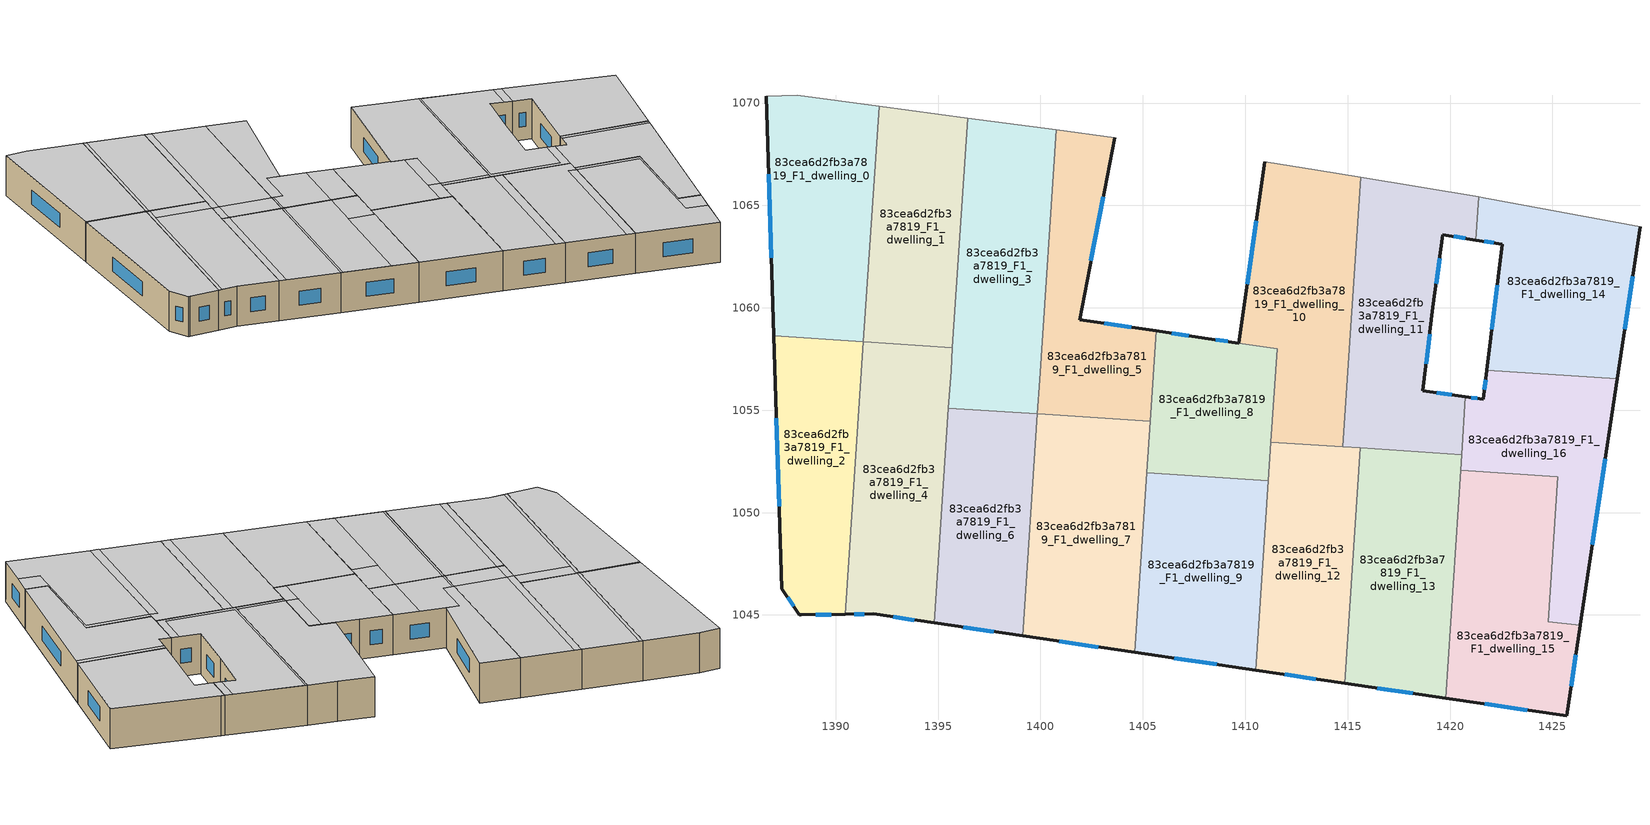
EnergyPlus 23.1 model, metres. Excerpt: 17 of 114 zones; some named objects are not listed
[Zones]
83cea6d2fb3a7819_F1_dwelling_0
 floor to 83cea6d2fb3a7819_F0_dwelling_0 (EU_floor_Construction): 1392.12,1069.85 1391.36,1058.34 1386.98,1058.63 1386.6,1070.34 1388.13,1070.39 z3
 wall outside (EU_wall_Construction): 1386.6,1070.34 1386.98,1058.63 z3:6
 wall adiabatic (EU_wall_Construction): 1392.12,1069.85 1388.13,1070.39 1386.6,1070.34 z3:6
 wall to 83cea6d2fb3a7819_F1_dwelling_1 (EU_wall_Construction): 1391.36,1058.34 1392.12,1069.85 z3:6
 wall to 83cea6d2fb3a7819_F1_dwelling_2 (EU_wall_Construction): 1386.98,1058.63 1391.35,1058.34 z3:6
 window (EU_Window_Construction): 1386.72,1066.53 1386.86,1062.44 z3.98:5.02
 ceiling to 83cea6d2fb3a7819_F2_dwelling_0 (EU_floor_Construction): 1391.36,1058.34 1392.12,1069.85 1388.13,1070.39 1386.6,1070.34 1386.98,1058.63 z6
83cea6d2fb3a7819_F1_dwelling_1
 floor to 83cea6d2fb3a7819_F0_dwelling_1 (EU_floor_Construction): 1396.45,1069.27 1395.7,1058.05 1391.36,1058.34 1392.12,1069.85 z3
 wall adiabatic (EU_wall_Construction): 1396.45,1069.27 1392.12,1069.85 z3:6
 wall to 83cea6d2fb3a7819_F1_dwelling_3 (EU_wall_Construction): 1395.7,1058.06 1396.45,1069.27 z3:6
 wall to 83cea6d2fb3a7819_F1_dwelling_4 (EU_wall_Construction): 1391.36,1058.34 1395.7,1058.05 z3:6
 ceiling to 83cea6d2fb3a7819_F2_dwelling_1 (EU_floor_Construction): 1395.7,1058.05 1396.45,1069.27 1392.39,1069.82 1391.62,1058.32 z6
 ceiling to 83cea6d2fb3a7819_F2_dwelling_0 (EU_floor_Construction): 1391.63,1058.32 1392.39,1069.82 1392.12,1069.85 1391.36,1058.34 z6
83cea6d2fb3a7819_F1_dwelling_10
 floor to 83cea6d2fb3a7819_F0_dwelling_10 (EU_floor_Construction): 1415.64,1066.38 1414.77,1053.21 1411.26,1053.44 1411.56,1058.01 1409.68,1058.28 1410.96,1067.14 1413.55,1066.73 z3
 wall outside (EU_wall_Construction): 1410.96,1067.14 1409.68,1058.28 z3:6
 wall adiabatic (EU_wall_Construction): 1415.64,1066.38 1413.55,1066.73 1410.96,1067.14 z3:6
 wall to 83cea6d2fb3a7819_F1_dwelling_11 (EU_wall_Construction): 1414.77,1053.21 1415.64,1066.38 z3:6
 wall to 83cea6d2fb3a7819_F1_dwelling_8 (EU_wall_Construction): 1409.68,1058.28 1411.56,1058.01 1411.26,1053.44 z3:6
 wall to 83cea6d2fb3a7819_F1_dwelling_12 (EU_wall_Construction): 1411.26,1053.44 1414.77,1053.21 z3:6
 window (EU_Window_Construction): 1410.54,1064.26 1410.1,1061.16 z3.98:5.02
 ceiling to 83cea6d2fb3a7819_F2_dwelling_9 (EU_floor_Construction): 1414.79,1053.55 1415.64,1066.38 1413.55,1066.73 1413.5,1066.74 1410.96,1067.14 1409.68,1058.28 1411.56,1058.01 1411.28,1053.78 z6
 ceiling to 83cea6d2fb3a7819_F2_dwelling_11 (EU_floor_Construction): 1414.77,1053.21 1414.79,1053.54 1411.28,1053.78 1411.26,1053.44 z6
83cea6d2fb3a7819_F1_dwelling_11
 floor to 83cea6d2fb3a7819_F0_dwelling_11 (EU_floor_Construction): 1421.4,1065.42 1421.26,1063.31 1419.66,1063.57 1419.17,1060.03 1418.68,1055.95 1420.76,1055.66 1420.57,1052.83 1414.77,1053.21 1415.64,1066.38 z3
 wall outside (EU_wall_Construction): 1420.76,1055.66 1418.68,1055.95 1419.17,1060.03 1419.66,1063.57 1421.26,1063.31 z3:6
 wall to 83cea6d2fb3a7819_F1_dwelling_14 (EU_wall_Construction): 1421.26,1063.31 1421.4,1065.42 z3:6
 wall adiabatic (EU_wall_Construction): 1421.4,1065.42 1415.64,1066.38 z3:6
 wall to 83cea6d2fb3a7819_F1_dwelling_16 (EU_wall_Construction): 1420.57,1052.83 1420.76,1055.66 z3:6
 wall to 83cea6d2fb3a7819_F1_dwelling_13 (EU_wall_Construction): 1415.62,1053.16 1420.57,1052.83 z3:6
 wall to 83cea6d2fb3a7819_F1_dwelling_12 (EU_wall_Construction): 1414.76,1053.21 1415.61,1053.16 z3:6
 window (EU_Window_Construction): 1420.18,1063.48 1420.74,1063.39 / 1419.33,1061.18 1419.5,1062.42 / 1418.84,1057.28 1419.01,1058.7 / 1420.08,1055.75 1419.35,1055.85 z3.98:5.02
 ceiling to 83cea6d2fb3a7819_F2_dwelling_10 (EU_floor_Construction): 1419.99,1053.2 1420.16,1055.74 1418.68,1055.95 1419.17,1060.03 1419.66,1063.57 1420.67,1063.41 1420.81,1065.52 1415.8,1066.35 1414.96,1053.53 z6
 ceiling to 83cea6d2fb3a7819_F2_dwelling_13 (EU_floor_Construction): 1421.26,1063.31 1421.4,1065.42 1420.81,1065.52 1420.67,1063.41 z6
 ceiling adiabatic (EU_roof_Construction): 1420.57,1052.83 1420.76,1055.66 1420.16,1055.74 1419.99,1053.2 1414.96,1053.53 1415.8,1066.35 1415.64,1066.38 1414.77,1053.21 z6
83cea6d2fb3a7819_F1_dwelling_12
 floor to 83cea6d2fb3a7819_F0_dwelling_12 (EU_floor_Construction): 1415.61,1053.16 1414.85,1041.67 1410.52,1042.3 1411.26,1053.44 z3
 wall outside (EU_wall_Construction): 1410.52,1042.3 1414.85,1041.67 z3:6
 wall to 83cea6d2fb3a7819_F1_dwelling_13 (EU_wall_Construction): 1414.85,1041.67 1415.61,1053.16 z3:6
 wall to 83cea6d2fb3a7819_F1_dwelling_9 (EU_wall_Construction): 1411.13,1051.55 1410.52,1042.3 z3:6
 wall to 83cea6d2fb3a7819_F1_dwelling_8 (EU_wall_Construction): 1411.26,1053.44 1411.13,1051.55 z3:6
 window (EU_Window_Construction): 1411.93,1042.09 1413.44,1041.87 z3.98:5.02
 ceiling to 83cea6d2fb3a7819_F2_dwelling_11 (EU_floor_Construction): 1414.18,1041.76 1414.93,1053.2 1411.26,1053.44 1410.52,1042.3 z6
 ceiling to 83cea6d2fb3a7819_F2_dwelling_12 (EU_floor_Construction): 1414.85,1041.67 1415.61,1053.16 1414.93,1053.2 1414.18,1041.76 z6
83cea6d2fb3a7819_F1_dwelling_13
 floor to 83cea6d2fb3a7819_F0_dwelling_13 (EU_floor_Construction): 1420.57,1052.83 1419.78,1040.94 1414.85,1041.67 1415.61,1053.16 z3
 wall outside (EU_wall_Construction): 1414.85,1041.67 1419.78,1040.94 z3:6
 wall to 83cea6d2fb3a7819_F1_dwelling_15 (EU_wall_Construction): 1419.78,1040.94 1420.52,1052.07 z3:6
 wall to 83cea6d2fb3a7819_F1_dwelling_16 (EU_wall_Construction): 1420.52,1052.07 1420.57,1052.83 z3:6
 window (EU_Window_Construction): 1416.46,1041.43 1418.18,1041.18 z3.98:5.02
 ceiling to 83cea6d2fb3a7819_F2_dwelling_14 (EU_floor_Construction): 1419.78,1040.94 1420.5,1051.74 1419.9,1051.78 1419.19,1041.03 z6
 ceiling adiabatic (EU_roof_Construction): 1419.78,1040.94 1419.19,1041.03 1419.9,1051.78 1420.5,1051.74 1420.57,1052.83 1415.61,1053.16 1414.85,1041.67 z6
83cea6d2fb3a7819_F1_dwelling_14
 floor to 83cea6d2fb3a7819_F0_dwelling_14 (EU_floor_Construction): 1429.28,1063.95 1428.17,1056.54 1421.8,1056.96 1422.56,1063.1 1421.26,1063.31 1421.4,1065.42 1421.63,1065.38 z3
 wall outside (EU_wall_Construction): 1428.17,1056.54 1429.28,1063.95 / 1421.26,1063.31 1422.56,1063.1 1421.8,1056.96 z3:6
 wall adiabatic (EU_wall_Construction): 1429.28,1063.95 1421.63,1065.38 1421.4,1065.42 z3:6
 wall to 83cea6d2fb3a7819_F1_dwelling_16 (EU_wall_Construction): 1421.8,1056.96 1428.17,1056.54 z3:6
 window (EU_Window_Construction): 1428.53,1058.95 1428.92,1061.54 / 1422.31,1061.1 1422.04,1058.96 / 1421.68,1063.24 1422.14,1063.17 z3.98:5.02
 ceiling to 83cea6d2fb3a7819_F2_dwelling_13 (EU_floor_Construction): 1428.17,1056.54 1429.28,1063.95 1421.63,1065.38 1421.4,1065.42 1421.26,1063.31 1422.56,1063.1 1421.8,1056.96 z6
83cea6d2fb3a7819_F1_dwelling_15
 floor to 83cea6d2fb3a7819_F0_dwelling_15 (EU_floor_Construction): 1425.25,1051.75 1424.79,1044.68 1426.36,1044.51 1425.7,1040.07 1419.78,1040.94 1420.52,1052.07 z3
 wall outside (EU_wall_Construction): 1419.78,1040.94 1425.7,1040.07 1426.36,1044.51 z3:6
 wall to 83cea6d2fb3a7819_F1_dwelling_16 (EU_wall_Construction): 1426.36,1044.51 1424.79,1044.68 1425.25,1051.75 / 1425.25,1051.76 1420.52,1052.07 z3:6
 window (EU_Window_Construction): 1425.91,1041.51 1426.15,1043.07 / 1421.71,1040.66 1423.77,1040.35 z3.98:5.02
 ceiling to 83cea6d2fb3a7819_F2_dwelling_14 (EU_floor_Construction): 1425.7,1040.07 1426.11,1042.85 1424.54,1043.02 1425.09,1051.44 1420.5,1051.74 1419.78,1040.94 z6
 ceiling to 83cea6d2fb3a7819_F2_dwelling_15 (EU_floor_Construction): 1426.11,1042.85 1426.36,1044.51 1424.79,1044.68 1425.25,1051.75 1420.52,1052.07 1420.5,1051.74 1425.09,1051.44 1424.54,1043.02 z6
83cea6d2fb3a7819_F1_dwelling_16
 floor to 83cea6d2fb3a7819_F0_dwelling_16 (EU_floor_Construction): 1428.17,1056.54 1426.36,1044.51 1424.79,1044.68 1425.25,1051.75 1420.52,1052.07 1420.76,1055.66 1421.62,1055.54 1421.8,1056.96 z3
 wall outside (EU_wall_Construction): 1421.8,1056.96 1421.62,1055.54 1420.76,1055.66 / 1426.36,1044.52 1428.17,1056.54 z3:6
 window (EU_Window_Construction): 1421.34,1055.58 1421.04,1055.62 / 1421.74,1056.5 1421.68,1056 / 1426.95,1048.43 1427.58,1052.63 z3.98:5.02
 ceiling to 83cea6d2fb3a7819_F2_dwelling_15 (EU_floor_Construction): 1426.36,1044.51 1428.12,1056.21 1421.75,1056.63 1421.62,1055.54 1420.76,1055.66 1420.52,1052.07 1425.25,1051.75 1424.79,1044.68 z6
 ceiling to 83cea6d2fb3a7819_F2_dwelling_13 (EU_floor_Construction): 1428.12,1056.21 1428.17,1056.54 1421.8,1056.96 1421.75,1056.63 z6
83cea6d2fb3a7819_F1_dwelling_2
 floor to 83cea6d2fb3a7819_F0_dwelling_2 (EU_floor_Construction): 1391.35,1058.34 1390.48,1045.03 1388.32,1045 1388.22,1045 1387.38,1046.29 1386.98,1058.63 z3
 wall outside (EU_wall_Construction): 1386.98,1058.63 1387.38,1046.29 1388.22,1045 1388.32,1045 1390.48,1045.03 z3:6
 wall to 83cea6d2fb3a7819_F1_dwelling_4 (EU_wall_Construction): 1390.48,1045.03 1391.36,1058.34 z3:6
 window (EU_Window_Construction): 1389.02,1045.01 1389.78,1045.02 / 1387.65,1045.87 1387.95,1045.42 / 1387.11,1054.62 1387.25,1050.3 z3.98:5.02
 ceiling to 83cea6d2fb3a7819_F2_dwelling_2 (EU_floor_Construction): 1390.48,1045.03 1391.35,1058.27 1386.98,1058.56 1387.38,1046.29 1388.22,1045 z6
 ceiling to 83cea6d2fb3a7819_F2_dwelling_0 (EU_floor_Construction): 1391.35,1058.27 1391.35,1058.34 1386.98,1058.63 1386.98,1058.56 z6
83cea6d2fb3a7819_F1_dwelling_3
 floor to 83cea6d2fb3a7819_F0_dwelling_3 (EU_floor_Construction): 1400.77,1068.68 1399.85,1054.82 1395.51,1055.11 1395.64,1056.93 1395.7,1058.06 1396.45,1069.27 z3
 wall adiabatic (EU_wall_Construction): 1400.77,1068.68 1396.45,1069.27 z3:6
 wall to 83cea6d2fb3a7819_F1_dwelling_5 (EU_wall_Construction): 1399.96,1056.5 1400.77,1068.68 / 1399.85,1054.82 1399.96,1056.49 z3:6
 wall to 83cea6d2fb3a7819_F1_dwelling_6 (EU_wall_Construction): 1395.51,1055.11 1399.85,1054.82 z3:6
 wall to 83cea6d2fb3a7819_F1_dwelling_4 (EU_wall_Construction): 1395.7,1058.05 1395.64,1056.93 / 1395.63,1056.93 1395.51,1055.11 z3:6
 ceiling to 83cea6d2fb3a7819_F2_dwelling_3 (EU_floor_Construction): 1399.97,1056.61 1400.77,1068.68 1396.99,1069.2 1396.18,1056.86 z6
 ceiling to 83cea6d2fb3a7819_F2_dwelling_1 (EU_floor_Construction): 1396.17,1056.86 1396.99,1069.2 1396.45,1069.27 1395.7,1058.05 1395.64,1056.93 1395.63,1056.89 z6
 ceiling to 83cea6d2fb3a7819_F2_dwelling_5 (EU_floor_Construction): 1399.85,1054.82 1399.97,1056.61 1396.17,1056.86 1396.05,1055.07 z6
 ceiling to 83cea6d2fb3a7819_F2_dwelling_4 (EU_floor_Construction): 1396.05,1055.07 1396.16,1056.7 1396.17,1056.86 1395.63,1056.89 1395.52,1055.32 1395.51,1055.11 z6
83cea6d2fb3a7819_F1_dwelling_4
 floor to 83cea6d2fb3a7819_F0_dwelling_4 (EU_floor_Construction): 1395.71,1058.05 1395.63,1056.93 1394.81,1044.61 1391.84,1045.05 1390.48,1045.03 1391.36,1058.34 z3
 wall outside (EU_wall_Construction): 1390.48,1045.03 1391.84,1045.05 1394.81,1044.61 z3:6
 wall to 83cea6d2fb3a7819_F1_dwelling_6 (EU_wall_Construction): 1394.81,1044.61 1395.51,1055.11 z3:6
 window (EU_Window_Construction): 1392.81,1044.91 1393.85,1044.75 / 1390.92,1045.04 1391.4,1045.04 z3.98:5.02
 ceiling to 83cea6d2fb3a7819_F2_dwelling_4 (EU_floor_Construction): 1394.82,1044.61 1395.63,1056.89 1391.55,1057.16 1390.75,1045.04 1391.84,1045.05 z6
 ceiling to 83cea6d2fb3a7819_F2_dwelling_2 (EU_floor_Construction): 1390.75,1045.04 1391.56,1057.33 1391.62,1058.26 1391.35,1058.27 1390.48,1045.03 z6
 ceiling to 83cea6d2fb3a7819_F2_dwelling_1 (EU_floor_Construction): 1395.63,1056.89 1395.63,1056.93 1395.67,1057.45 1395.7,1058.05 1391.62,1058.32 1391.61,1058.16 1391.56,1057.33 1391.55,1057.16 z6
 ceiling to 83cea6d2fb3a7819_F2_dwelling_0 (EU_floor_Construction): 1391.62,1058.26 1391.62,1058.32 1391.36,1058.34 1391.35,1058.27 z6
83cea6d2fb3a7819_F1_dwelling_5
 floor to 83cea6d2fb3a7819_F0_dwelling_5 (EU_floor_Construction): 1403.63,1068.3 1401.91,1059.42 1405.65,1058.87 1405.35,1054.46 1399.86,1054.82 1400.77,1068.68 z3
 wall outside (EU_wall_Construction): 1405.65,1058.87 1401.91,1059.42 1403.63,1068.3 z3:6
 wall adiabatic (EU_wall_Construction): 1403.63,1068.3 1400.77,1068.68 z3:6
 wall to 83cea6d2fb3a7819_F1_dwelling_8 (EU_wall_Construction): 1405.35,1054.46 1405.65,1058.87 z3:6
 wall to 83cea6d2fb3a7819_F1_dwelling_7 (EU_wall_Construction): 1399.86,1054.82 1405.35,1054.46 z3:6
 window (EU_Window_Construction): 1402.47,1062.31 1403.07,1065.41 / 1404.43,1059.05 1403.12,1059.24 z3.98:5.02
 ceiling to 83cea6d2fb3a7819_F2_dwelling_3 (EU_floor_Construction): 1400.78,1056.55 1400.98,1059.56 1401.91,1059.42 1403.63,1068.3 1400.77,1068.68 1399.97,1056.61 z6
 ceiling to 83cea6d2fb3a7819_F2_dwelling_6 (EU_floor_Construction): 1403.43,1054.58 1403.73,1059.15 1400.98,1059.56 1400.78,1056.55 1400.13,1056.6 1400.02,1054.81 z6
 ceiling to 83cea6d2fb3a7819_F2_dwelling_5 (EU_floor_Construction): 1400.02,1054.81 1400.13,1056.6 1399.97,1056.61 1399.85,1054.82 z6
 ceiling adiabatic (EU_roof_Construction): 1405.35,1054.46 1405.65,1058.87 1403.73,1059.15 1403.43,1054.58 z6
83cea6d2fb3a7819_F1_dwelling_6
 floor to 83cea6d2fb3a7819_F0_dwelling_6 (EU_floor_Construction): 1399.85,1054.82 1399.14,1043.98 1394.81,1044.61 1395.51,1055.11 z3
 wall outside (EU_wall_Construction): 1394.81,1044.61 1399.14,1043.98 z3:6
 wall to 83cea6d2fb3a7819_F1_dwelling_7 (EU_wall_Construction): 1399.14,1043.98 1399.85,1054.82 z3:6
 window (EU_Window_Construction): 1396.22,1044.41 1397.73,1044.18 z3.98:5.02
 ceiling to 83cea6d2fb3a7819_F2_dwelling_5 (EU_floor_Construction): 1399.14,1043.98 1399.85,1054.82 1396.05,1055.07 1395.36,1044.53 z6
 ceiling to 83cea6d2fb3a7819_F2_dwelling_4 (EU_floor_Construction): 1395.36,1044.53 1396.05,1055.07 1395.51,1055.11 1394.82,1044.61 z6
83cea6d2fb3a7819_F1_dwelling_7
 floor to 83cea6d2fb3a7819_F0_dwelling_7 (EU_floor_Construction): 1405.35,1054.46 1404.61,1043.17 1399.14,1043.98 1399.85,1054.82 z3
 wall outside (EU_wall_Construction): 1399.14,1043.98 1404.61,1043.17 z3:6
 wall to 83cea6d2fb3a7819_F1_dwelling_9 (EU_wall_Construction): 1404.61,1043.17 1405.19,1051.95 z3:6
 wall to 83cea6d2fb3a7819_F1_dwelling_8 (EU_wall_Construction): 1405.19,1051.95 1405.35,1054.46 z3:6
 window (EU_Window_Construction): 1400.91,1043.72 1402.83,1043.43 z3.98:5.02
 ceiling to 83cea6d2fb3a7819_F2_dwelling_8 (EU_floor_Construction): 1404.61,1043.17 1405.14,1051.28 1403.22,1051.41 1402.7,1043.45 z6
 ceiling to 83cea6d2fb3a7819_F2_dwelling_6 (EU_floor_Construction): 1402.7,1043.45 1403.43,1054.58 1400.02,1054.81 1399.3,1043.95 z6
 ceiling to 83cea6d2fb3a7819_F2_dwelling_7 (EU_floor_Construction): 1405.14,1051.28 1405.35,1054.46 1403.43,1054.58 1403.22,1051.41 z6
 ceiling to 83cea6d2fb3a7819_F2_dwelling_5 (EU_floor_Construction): 1399.3,1043.95 1400.02,1054.81 1399.85,1054.82 1399.14,1043.98 z6
83cea6d2fb3a7819_F1_dwelling_8
 floor to 83cea6d2fb3a7819_F0_dwelling_8 (EU_floor_Construction): 1411.56,1058 1411.13,1051.55 1405.19,1051.95 1405.65,1058.87 1408.02,1058.52 1409.67,1058.28 z3
 wall outside (EU_wall_Construction): 1409.67,1058.28 1408.02,1058.52 1405.65,1058.87 z3:6
 wall to 83cea6d2fb3a7819_F1_dwelling_9 (EU_wall_Construction): 1405.19,1051.95 1411.13,1051.55 z3:6
 window (EU_Window_Construction): 1407.25,1058.63 1406.42,1058.76 / 1409.14,1058.36 1408.56,1058.44 z3.98:5.02
 ceiling to 83cea6d2fb3a7819_F2_dwelling_7 (EU_floor_Construction): 1410.18,1051.62 1410.61,1058.14 1408.02,1058.52 1405.64,1058.87 1405.19,1051.95 z6
 ceiling to 83cea6d2fb3a7819_F2_dwelling_9 (EU_floor_Construction): 1411.28,1053.78 1411.56,1058.01 1410.61,1058.14 1410.33,1053.84 z6
 ceiling to 83cea6d2fb3a7819_F2_dwelling_11 (EU_floor_Construction): 1411.13,1051.55 1411.28,1053.78 1410.33,1053.84 1410.18,1051.62 z6
83cea6d2fb3a7819_F1_dwelling_9
 floor to 83cea6d2fb3a7819_F0_dwelling_9 (EU_floor_Construction): 1411.13,1051.55 1410.52,1042.3 1404.61,1043.17 1405.19,1051.95 z3
 wall outside (EU_wall_Construction): 1404.61,1043.17 1410.52,1042.3 z3:6
 window (EU_Window_Construction): 1406.53,1042.89 1408.6,1042.58 z3.98:5.02
 ceiling adiabatic (EU_roof_Construction): 1410.52,1042.3 1411.13,1051.55 1405.19,1051.95 1404.61,1043.17 z6
[Building]
EU S2 Campaign: North Axis=0; Terrain=City; Solar Distribution=FullExterior
[Site:Location]
Bologna: Latitude=44.5; Longitude=11.25; Time Zone=1; Elevation=37
[SizingPeriod:WeatherFileDays]
AnnualSizingPeriod: Begin Month=1; Begin Day of Month=1; End Month=12; End Day of Month=31; Day of Week for Start Day=Monday; Use Weather File Daylight Saving Period=No; Use Weather File Rain and Snow Indicators=No
[MATERIAL]
EU_InternalMass_Material: Roughness=MediumRough; Thickness=0.1; Conductivity=1; Density=1800; Specific Heat=900; Thermal Absorptance=0.9; Solar Absorptance=0.7; Visible Absorptance=0.7
[MATERIAL:NOMASS] Roughness=MediumRough; Thermal Absorptance=0.9; Solar Absorptance=0.7; Visible Absorptance=0.7
Name | Thermal Resistance
EU_wall_NoMass | 0.905828
EU_roof_NoMass | 0.37593
EU_floor_NoMass | 0.67114
[WINDOWMATERIAL:SIMPLEGLAZINGSYSTEM]
EU_Window_SimpleGlazing: UFactor=4.52486; Solar Heat Gain Coefficient=0.85; Visible Transmittance=0.85
[CONSTRUCTION]
EU_wall_Construction: EU_wall_NoMass
EU_roof_Construction: EU_roof_NoMass
EU_floor_Construction: EU_floor_NoMass
EU_Window_Construction: EU_Window_SimpleGlazing
EU_InternalMass_Construction: EU_InternalMass_Material
[ZONE] Type=1; Multiplier=1; Ceiling Height=autocalculate; Floor Area=autocalculate; Part of Total Floor Area=Yes
Name | Volume
83cea6d2fb3a7819_F1_dwelling_0 | 174.177
83cea6d2fb3a7819_F1_dwelling_1 | 148.74
83cea6d2fb3a7819_F1_dwelling_10 | 182.758
83cea6d2fb3a7819_F1_dwelling_11 | 181.926
83cea6d2fb3a7819_F1_dwelling_12 | 148.378
83cea6d2fb3a7819_F1_dwelling_13 | 174.486
83cea6d2fb3a7819_F1_dwelling_14 | 161.477
83cea6d2fb3a7819_F1_dwelling_15 | 180.303
83cea6d2fb3a7819_F1_dwelling_16 | 142.685
83cea6d2fb3a7819_F1_dwelling_2 | 148.709
83cea6d2fb3a7819_F1_dwelling_3 | 183.344
83cea6d2fb3a7819_F1_dwelling_4 | 174.167
83cea6d2fb3a7819_F1_dwelling_5 | 139.49
83cea6d2fb3a7819_F1_dwelling_6 | 139.531
83cea6d2fb3a7819_F1_dwelling_7 | 183.382
83cea6d2fb3a7819_F1_dwelling_8 | 119.8
83cea6d2fb3a7819_F1_dwelling_9 | 161.482
[INTERNALMASS] Construction=EU_InternalMass_Construction
Name | Zone or ZoneList | Surface Area
83cea6d2fb3a7819_F1_dwelling_0_EU_InternalMass | 83cea6d2fb3a7819_F1_dwelling_0 | 58.0595
83cea6d2fb3a7819_F1_dwelling_1_EU_InternalMass | 83cea6d2fb3a7819_F1_dwelling_1 | 49.6089
83cea6d2fb3a7819_F1_dwelling_2_EU_InternalMass | 83cea6d2fb3a7819_F1_dwelling_2 | 49.607
83cea6d2fb3a7819_F1_dwelling_3_EU_InternalMass | 83cea6d2fb3a7819_F1_dwelling_3 | 61.1178
83cea6d2fb3a7819_F1_dwelling_4_EU_InternalMass | 83cea6d2fb3a7819_F1_dwelling_4 | 58.0559
83cea6d2fb3a7819_F1_dwelling_5_EU_InternalMass | 83cea6d2fb3a7819_F1_dwelling_5 | 46.5336
83cea6d2fb3a7819_F1_dwelling_6_EU_InternalMass | 83cea6d2fb3a7819_F1_dwelling_6 | 46.5415
83cea6d2fb3a7819_F1_dwelling_7_EU_InternalMass | 83cea6d2fb3a7819_F1_dwelling_7 | 61.1269
83cea6d2fb3a7819_F1_dwelling_8_EU_InternalMass | 83cea6d2fb3a7819_F1_dwelling_8 | 39.9375
83cea6d2fb3a7819_F1_dwelling_9_EU_InternalMass | 83cea6d2fb3a7819_F1_dwelling_9 | 53.8265
83cea6d2fb3a7819_F1_dwelling_10_EU_InternalMass | 83cea6d2fb3a7819_F1_dwelling_10 | 60.9162
83cea6d2fb3a7819_F1_dwelling_11_EU_InternalMass | 83cea6d2fb3a7819_F1_dwelling_11 | 60.6407
83cea6d2fb3a7819_F1_dwelling_12_EU_InternalMass | 83cea6d2fb3a7819_F1_dwelling_12 | 49.4895
83cea6d2fb3a7819_F1_dwelling_13_EU_InternalMass | 83cea6d2fb3a7819_F1_dwelling_13 | 58.1671
83cea6d2fb3a7819_F1_dwelling_14_EU_InternalMass | 83cea6d2fb3a7819_F1_dwelling_14 | 53.8255
83cea6d2fb3a7819_F1_dwelling_15_EU_InternalMass | 83cea6d2fb3a7819_F1_dwelling_15 | 60.1002
83cea6d2fb3a7819_F1_dwelling_16_EU_InternalMass | 83cea6d2fb3a7819_F1_dwelling_16 | 47.5636
[OTHEREQUIPMENT] Fuel Type=Electricity; Design Level Calculation Method=Watts/Area; Power per Zone Floor Area=1; Fraction Latent=0; Fraction Radiant=0; Fraction Lost=0; Carbon Dioxide Generation Rate=0; EndUse Subcategory=EU_Step8_InternalGains
Name | Zone or ZoneList or Space or SpaceList | Schedule
EU_Step8_InternalGain_83cea6d2fb3a7819_F1_dwelling_0_f000 | 83cea6d2fb3a7819_F1_dwelling_0 | EU_Step8_GainSchedule_83cea6d2fb3a7819_F1_dwelling_0_f000
EU_Step8_InternalGain_83cea6d2fb3a7819_F1_dwelling_1_f000 | 83cea6d2fb3a7819_F1_dwelling_1 | EU_Step8_GainSchedule_83cea6d2fb3a7819_F1_dwelling_1_f000
EU_Step8_InternalGain_83cea6d2fb3a7819_F1_dwelling_2_f000 | 83cea6d2fb3a7819_F1_dwelling_2 | EU_Step8_GainSchedule_83cea6d2fb3a7819_F1_dwelling_2_f000
EU_Step8_InternalGain_83cea6d2fb3a7819_F1_dwelling_3_f000 | 83cea6d2fb3a7819_F1_dwelling_3 | EU_Step8_GainSchedule_83cea6d2fb3a7819_F1_dwelling_3_f000
EU_Step8_InternalGain_83cea6d2fb3a7819_F1_dwelling_4_f000 | 83cea6d2fb3a7819_F1_dwelling_4 | EU_Step8_GainSchedule_83cea6d2fb3a7819_F1_dwelling_4_f000
EU_Step8_InternalGain_83cea6d2fb3a7819_F1_dwelling_5_f000 | 83cea6d2fb3a7819_F1_dwelling_5 | EU_Step8_GainSchedule_83cea6d2fb3a7819_F1_dwelling_5_f000
EU_Step8_InternalGain_83cea6d2fb3a7819_F1_dwelling_6_f000 | 83cea6d2fb3a7819_F1_dwelling_6 | EU_Step8_GainSchedule_83cea6d2fb3a7819_F1_dwelling_6_f000
EU_Step8_InternalGain_83cea6d2fb3a7819_F1_dwelling_7_f000 | 83cea6d2fb3a7819_F1_dwelling_7 | EU_Step8_GainSchedule_83cea6d2fb3a7819_F1_dwelling_7_f000
EU_Step8_InternalGain_83cea6d2fb3a7819_F1_dwelling_8_f000 | 83cea6d2fb3a7819_F1_dwelling_8 | EU_Step8_GainSchedule_83cea6d2fb3a7819_F1_dwelling_8_f000
EU_Step8_InternalGain_83cea6d2fb3a7819_F1_dwelling_9_f000 | 83cea6d2fb3a7819_F1_dwelling_9 | EU_Step8_GainSchedule_83cea6d2fb3a7819_F1_dwelling_9_f000
EU_Step8_InternalGain_83cea6d2fb3a7819_F1_dwelling_10_f000 | 83cea6d2fb3a7819_F1_dwelling_10 | EU_Step8_GainSchedule_83cea6d2fb3a7819_F1_dwelling_10_f000
EU_Step8_InternalGain_83cea6d2fb3a7819_F1_dwelling_11_f000 | 83cea6d2fb3a7819_F1_dwelling_11 | EU_Step8_GainSchedule_83cea6d2fb3a7819_F1_dwelling_11_f000
EU_Step8_InternalGain_83cea6d2fb3a7819_F1_dwelling_12_f000 | 83cea6d2fb3a7819_F1_dwelling_12 | EU_Step8_GainSchedule_83cea6d2fb3a7819_F1_dwelling_12_f000
EU_Step8_InternalGain_83cea6d2fb3a7819_F1_dwelling_13_f000 | 83cea6d2fb3a7819_F1_dwelling_13 | EU_Step8_GainSchedule_83cea6d2fb3a7819_F1_dwelling_13_f000
EU_Step8_InternalGain_83cea6d2fb3a7819_F1_dwelling_14_f000 | 83cea6d2fb3a7819_F1_dwelling_14 | EU_Step8_GainSchedule_83cea6d2fb3a7819_F1_dwelling_14_f000
EU_Step8_InternalGain_83cea6d2fb3a7819_F1_dwelling_15_f000 | 83cea6d2fb3a7819_F1_dwelling_15 | EU_Step8_GainSchedule_83cea6d2fb3a7819_F1_dwelling_15_f000
EU_Step8_InternalGain_83cea6d2fb3a7819_F1_dwelling_16_f000 | 83cea6d2fb3a7819_F1_dwelling_16 | EU_Step8_GainSchedule_83cea6d2fb3a7819_F1_dwelling_16_f000
[ZONEVENTILATION:DESIGNFLOWRATE] Schedule=EU_AlwaysOn; Design Flow Rate Calculation Method=AirChanges/Hour; Air Changes per Hour=0.73129; Ventilation Type=Natural; Fan Pressure Rise=0; Fan Total Efficiency=1; Constant Term Coefficient=1; Temperature Term Coefficient=0; Velocity Term Coefficient=0; Velocity Squared Term Coefficient=0; Minimum Indoor Temperature=-100; Maximum Indoor Temperature=100; Delta Temperature=-100; Minimum Outdoor Temperature=-100; Maximum Outdoor Temperature=100; Maximum Wind Speed=40
Name | Zone or ZoneList or Space or SpaceList
EU_ConstantAir_83cea6d2fb3a7819_F1_dwelling_0 | 83cea6d2fb3a7819_F1_dwelling_0
EU_ConstantAir_83cea6d2fb3a7819_F1_dwelling_1 | 83cea6d2fb3a7819_F1_dwelling_1
EU_ConstantAir_83cea6d2fb3a7819_F1_dwelling_2 | 83cea6d2fb3a7819_F1_dwelling_2
EU_ConstantAir_83cea6d2fb3a7819_F1_dwelling_3 | 83cea6d2fb3a7819_F1_dwelling_3
EU_ConstantAir_83cea6d2fb3a7819_F1_dwelling_4 | 83cea6d2fb3a7819_F1_dwelling_4
EU_ConstantAir_83cea6d2fb3a7819_F1_dwelling_5 | 83cea6d2fb3a7819_F1_dwelling_5
EU_ConstantAir_83cea6d2fb3a7819_F1_dwelling_6 | 83cea6d2fb3a7819_F1_dwelling_6
EU_ConstantAir_83cea6d2fb3a7819_F1_dwelling_7 | 83cea6d2fb3a7819_F1_dwelling_7
EU_ConstantAir_83cea6d2fb3a7819_F1_dwelling_8 | 83cea6d2fb3a7819_F1_dwelling_8
EU_ConstantAir_83cea6d2fb3a7819_F1_dwelling_9 | 83cea6d2fb3a7819_F1_dwelling_9
EU_ConstantAir_83cea6d2fb3a7819_F1_dwelling_10 | 83cea6d2fb3a7819_F1_dwelling_10
EU_ConstantAir_83cea6d2fb3a7819_F1_dwelling_11 | 83cea6d2fb3a7819_F1_dwelling_11
EU_ConstantAir_83cea6d2fb3a7819_F1_dwelling_12 | 83cea6d2fb3a7819_F1_dwelling_12
EU_ConstantAir_83cea6d2fb3a7819_F1_dwelling_13 | 83cea6d2fb3a7819_F1_dwelling_13
EU_ConstantAir_83cea6d2fb3a7819_F1_dwelling_14 | 83cea6d2fb3a7819_F1_dwelling_14
EU_ConstantAir_83cea6d2fb3a7819_F1_dwelling_15 | 83cea6d2fb3a7819_F1_dwelling_15
EU_ConstantAir_83cea6d2fb3a7819_F1_dwelling_16 | 83cea6d2fb3a7819_F1_dwelling_16
[HVACTEMPLATE:ZONE:IDEALLOADSAIRSYSTEM] System Availability Schedule=EU_AlwaysOn; Maximum Heating Supply Air Temperature=50; Minimum Cooling Supply Air Temperature=13; Maximum Heating Supply Air Humidity Ratio=0.0156; Minimum Cooling Supply Air Humidity Ratio=0.0077; Heating Limit=NoLimit; Cooling Limit=NoLimit; Heating Availability Schedule=EU_AlwaysOn; Cooling Availability Schedule=EU_CoolingOff; Dehumidification Control Type=ConstantSensibleHeatRatio; Cooling Sensible Heat Ratio=0.7; Dehumidification Setpoint=60; Humidification Control Type=None; Humidification Setpoint=30; Outdoor Air Method=None; Outdoor Air Flow Rate per Person=0.00944; Outdoor Air Flow Rate per Zone Floor Area=0; Outdoor Air Flow Rate per Zone=0; Demand Controlled Ventilation Type=None; Outdoor Air Economizer Type=NoEconomizer; Heat Recovery Type=None; Sensible Heat Recovery Effectiveness=0.7; Latent Heat Recovery Effectiveness=0.65
Name | Template Thermostat
83cea6d2fb3a7819_F1_dwelling_0 | EU_HeatOnly_83cea6d2fb3a7819_F1_dwelling_0
83cea6d2fb3a7819_F1_dwelling_1 | EU_HeatOnly_83cea6d2fb3a7819_F1_dwelling_1
83cea6d2fb3a7819_F1_dwelling_2 | EU_HeatOnly_83cea6d2fb3a7819_F1_dwelling_2
83cea6d2fb3a7819_F1_dwelling_3 | EU_HeatOnly_83cea6d2fb3a7819_F1_dwelling_3
83cea6d2fb3a7819_F1_dwelling_4 | EU_HeatOnly_83cea6d2fb3a7819_F1_dwelling_4
83cea6d2fb3a7819_F1_dwelling_5 | EU_HeatOnly_83cea6d2fb3a7819_F1_dwelling_5
83cea6d2fb3a7819_F1_dwelling_6 | EU_HeatOnly_83cea6d2fb3a7819_F1_dwelling_6
83cea6d2fb3a7819_F1_dwelling_7 | EU_HeatOnly_83cea6d2fb3a7819_F1_dwelling_7
83cea6d2fb3a7819_F1_dwelling_8 | EU_HeatOnly_83cea6d2fb3a7819_F1_dwelling_8
83cea6d2fb3a7819_F1_dwelling_9 | EU_HeatOnly_83cea6d2fb3a7819_F1_dwelling_9
83cea6d2fb3a7819_F1_dwelling_10 | EU_HeatOnly_83cea6d2fb3a7819_F1_dwelling_10
83cea6d2fb3a7819_F1_dwelling_11 | EU_HeatOnly_83cea6d2fb3a7819_F1_dwelling_11
83cea6d2fb3a7819_F1_dwelling_12 | EU_HeatOnly_83cea6d2fb3a7819_F1_dwelling_12
83cea6d2fb3a7819_F1_dwelling_13 | EU_HeatOnly_83cea6d2fb3a7819_F1_dwelling_13
83cea6d2fb3a7819_F1_dwelling_14 | EU_HeatOnly_83cea6d2fb3a7819_F1_dwelling_14
83cea6d2fb3a7819_F1_dwelling_15 | EU_HeatOnly_83cea6d2fb3a7819_F1_dwelling_15
83cea6d2fb3a7819_F1_dwelling_16 | EU_HeatOnly_83cea6d2fb3a7819_F1_dwelling_16
[SIZING:ZONE] Zone Cooling Design Supply Air Temperature Input Method=SupplyAirTemperature; Zone Cooling Design Supply Air Temperature=13; Zone Heating Design Supply Air Temperature Input Method=SupplyAirTemperature; Zone Heating Design Supply Air Temperature=50; Zone Cooling Design Supply Air Humidity Ratio=0.008; Zone Heating Design Supply Air Humidity Ratio=0.008; Cooling Design Air Flow Method=DesignDay; Cooling Design Air Flow Rate=0; Cooling Minimum Air Flow per Zone Floor Area=0.000762; Cooling Minimum Air Flow=0; Cooling Minimum Air Flow Fraction=0.2; Heating Design Air Flow Method=DesignDay; Heating Design Air Flow Rate=0; Heating Maximum Air Flow per Zone Floor Area=0.002032; Heating Maximum Air Flow=0.141576; Heating Maximum Air Flow Fraction=0.3; Account for Dedicated Outdoor Air System=No; Dedicated Outdoor Air System Control Strategy=NeutralSupplyAir; Dedicated Outdoor Air Low Setpoint Temperature for Design=autosize; Dedicated Outdoor Air High Setpoint Temperature for Design=autosize; Zone Load Sizing Method=Sensible Load Only No Latent Load; Zone Latent Cooling Design Supply Air Humidity Ratio Input Method=HumidityRatioDifference; Zone Cooling Design Supply Air Humidity Ratio Difference=0.005; Zone Latent Heating Design Supply Air Humidity Ratio Input Method=HumidityRatioDifference; Zone Humidification Design Supply Air Humidity Ratio Difference=0.005
83cea6d2fb3a7819_F1_dwelling_0; 83cea6d2fb3a7819_F1_dwelling_1; 83cea6d2fb3a7819_F1_dwelling_2; 83cea6d2fb3a7819_F1_dwelling_3; 83cea6d2fb3a7819_F1_dwelling_4; 83cea6d2fb3a7819_F1_dwelling_5; 83cea6d2fb3a7819_F1_dwelling_6; 83cea6d2fb3a7819_F1_dwelling_7; 83cea6d2fb3a7819_F1_dwelling_8; 83cea6d2fb3a7819_F1_dwelling_9; 83cea6d2fb3a7819_F1_dwelling_10; 83cea6d2fb3a7819_F1_dwelling_11; 83cea6d2fb3a7819_F1_dwelling_12; 83cea6d2fb3a7819_F1_dwelling_13; 83cea6d2fb3a7819_F1_dwelling_14; 83cea6d2fb3a7819_F1_dwelling_15; 83cea6d2fb3a7819_F1_dwelling_16
[SCHEDULE:CONSTANT]
Name | Hourly Value
EU_AlwaysOn | 1
EU_CoolingOff | 0
[SCHEDULE:FILE] Column Number=1; Rows to Skip at Top=0; Number of Hours of Data=8760; Column Separator=Comma; Interpolate to Timestep=No; Minutes per Item=60; Adjust Schedule for Daylight Savings=Yes
Name | File
EU_Step8_GainSchedule_83cea6d2fb3a7819_F1_dwelling_0_f000 | ../../schedules/83cea6d2fb3a7819/83cea6d2fb3a7819_F1_dwelling_0_f000_gain.csv
EU_Step8_GainSchedule_83cea6d2fb3a7819_F1_dwelling_1_f000 | ../../schedules/83cea6d2fb3a7819/83cea6d2fb3a7819_F1_dwelling_1_f000_gain.csv
EU_Step8_GainSchedule_83cea6d2fb3a7819_F1_dwelling_2_f000 | ../../schedules/83cea6d2fb3a7819/83cea6d2fb3a7819_F1_dwelling_2_f000_gain.csv
EU_Step8_GainSchedule_83cea6d2fb3a7819_F1_dwelling_3_f000 | ../../schedules/83cea6d2fb3a7819/83cea6d2fb3a7819_F1_dwelling_3_f000_gain.csv
EU_Step8_GainSchedule_83cea6d2fb3a7819_F1_dwelling_4_f000 | ../../schedules/83cea6d2fb3a7819/83cea6d2fb3a7819_F1_dwelling_4_f000_gain.csv
EU_Step8_GainSchedule_83cea6d2fb3a7819_F1_dwelling_5_f000 | ../../schedules/83cea6d2fb3a7819/83cea6d2fb3a7819_F1_dwelling_5_f000_gain.csv
EU_Step8_GainSchedule_83cea6d2fb3a7819_F1_dwelling_6_f000 | ../../schedules/83cea6d2fb3a7819/83cea6d2fb3a7819_F1_dwelling_6_f000_gain.csv
EU_Step8_GainSchedule_83cea6d2fb3a7819_F1_dwelling_7_f000 | ../../schedules/83cea6d2fb3a7819/83cea6d2fb3a7819_F1_dwelling_7_f000_gain.csv
EU_Step8_GainSchedule_83cea6d2fb3a7819_F1_dwelling_8_f000 | ../../schedules/83cea6d2fb3a7819/83cea6d2fb3a7819_F1_dwelling_8_f000_gain.csv
EU_Step8_GainSchedule_83cea6d2fb3a7819_F1_dwelling_9_f000 | ../../schedules/83cea6d2fb3a7819/83cea6d2fb3a7819_F1_dwelling_9_f000_gain.csv
EU_Step8_GainSchedule_83cea6d2fb3a7819_F1_dwelling_10_f000 | ../../schedules/83cea6d2fb3a7819/83cea6d2fb3a7819_F1_dwelling_10_f000_gain.csv
EU_Step8_GainSchedule_83cea6d2fb3a7819_F1_dwelling_11_f000 | ../../schedules/83cea6d2fb3a7819/83cea6d2fb3a7819_F1_dwelling_11_f000_gain.csv
EU_Step8_GainSchedule_83cea6d2fb3a7819_F1_dwelling_12_f000 | ../../schedules/83cea6d2fb3a7819/83cea6d2fb3a7819_F1_dwelling_12_f000_gain.csv
EU_Step8_GainSchedule_83cea6d2fb3a7819_F1_dwelling_13_f000 | ../../schedules/83cea6d2fb3a7819/83cea6d2fb3a7819_F1_dwelling_13_f000_gain.csv
EU_Step8_GainSchedule_83cea6d2fb3a7819_F1_dwelling_14_f000 | ../../schedules/83cea6d2fb3a7819/83cea6d2fb3a7819_F1_dwelling_14_f000_gain.csv
EU_Step8_GainSchedule_83cea6d2fb3a7819_F1_dwelling_15_f000 | ../../schedules/83cea6d2fb3a7819/83cea6d2fb3a7819_F1_dwelling_15_f000_gain.csv
EU_Step8_GainSchedule_83cea6d2fb3a7819_F1_dwelling_16_f000 | ../../schedules/83cea6d2fb3a7819/83cea6d2fb3a7819_F1_dwelling_16_f000_gain.csv
